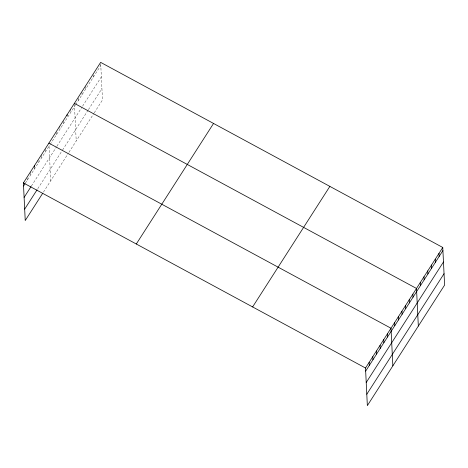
<?xml version="1.0" encoding="UTF-8"?>
<svg xmlns="http://www.w3.org/2000/svg" width="468" height="468" viewBox="0 0 468 468"><rect width="100%" height="100%" fill="white"/><g stroke="black" fill="none" stroke-linecap="round" stroke-linejoin="round"><path stroke-width="0.35" stroke-dasharray="2.34 1.75" d="M25.371 183.175L49.772 145.103M50.134 144.536L75.284 105.288M75.658 104.703L100.801 65.473M31.391 186.042L56.517 146.829M56.885 146.262L81.847 107.307M82.596 106.137L101.357 76.857M37.791 188.68L62.191 150.602M62.554 150.035L88.048 110.255M88.423 109.67L101.93 88.592M43.448 192.114L68.211 153.469M68.936 152.328L93.857 113.443M94.232 112.858L102.486 99.977L100.678 62.993M93.173 74.704L93.296 77.185M85.667 86.416L85.79 88.891M81.918 92.266L82.04 94.747M78.168 98.122L78.285 100.602M74.412 103.978L76.22 140.967M70.744 109.044L70.89 112.139M63.49 121.031L63.607 123.505M59.816 126.091L59.968 129.191M56.207 132.391L56.324 134.872M49.041 146.238L50.731 180.747M45.25 148.824L45.402 151.919M41.64 155.124L41.757 157.605M37.967 160.191L38.119 163.285M34.386 167.111L34.474 168.971M30.712 172.171L30.835 174.652M27.074 177.858L27.191 180.338"/><path stroke-width="0.7" d="M42.717 193.249L25.237 220.527L23.4 182.918L100.649 62.373L442.763 247.473L444.6 285.082L367.351 405.627L365.514 368.024L442.763 247.473M23.552 186.018L25.009 183.743M24.108 197.408L31.028 186.609M24.681 209.137L37.066 189.815M136.299 244.004L213.543 123.458M252.615 306.938L329.864 186.393M365.666 371.118L442.915 250.573M366.222 382.508L443.471 261.963M366.795 394.237L444.044 273.692M74.383 103.358L416.497 288.458L418.334 326.067M48.894 143.138L391.002 328.238L392.845 365.847M23.4 182.918L365.514 368.024M439.007 253.328L439.159 256.429M435.258 259.184L435.41 262.285M431.502 265.04L431.654 268.141M427.752 270.896L427.904 273.991M424.002 276.752L424.154 279.846M420.246 282.608L420.399 285.702M412.858 294.144L413.004 297.244M409.213 299.824L409.365 302.925M405.575 305.51L405.721 308.605M401.93 311.191L402.082 314.291M398.286 316.877L398.438 319.972M394.647 322.557L394.799 325.658M387.364 333.924L387.516 337.024M383.719 339.604L383.871 342.705M380.08 345.29L380.232 348.385M376.436 350.971L376.588 354.071M372.797 356.657L372.949 359.752M369.153 362.337L369.305 365.438M67.099 114.724L67.158 115.965M34.328 165.871L34.386 167.111"/></g></svg>
